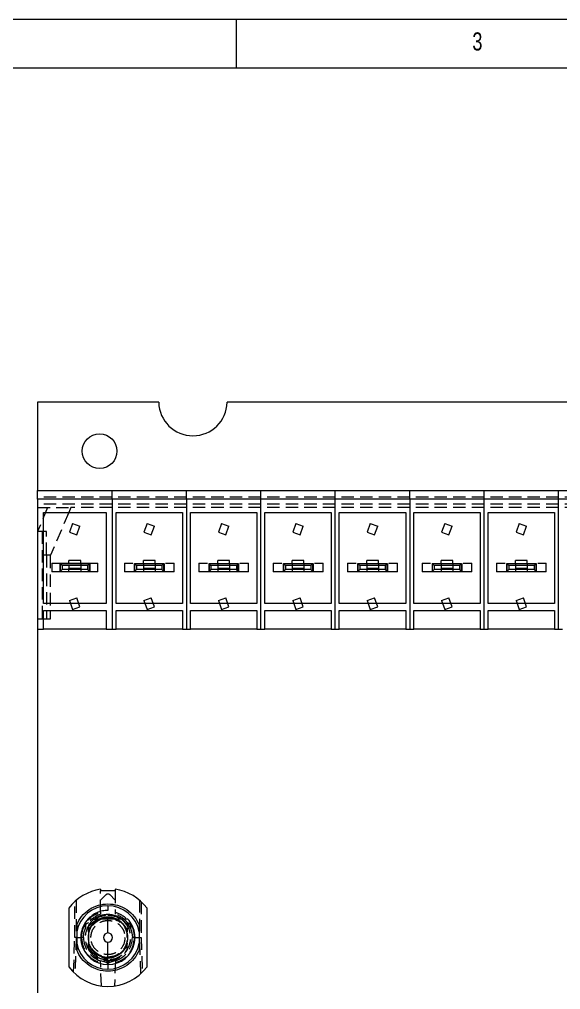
# Model space of a CAD drawing. Header units: millimetres. Extents: x 5 to 589, y 5 to 415.
# Drawn here: x 74.8 to 130.2, y 315.7 to 415 of the extents above; entities that cross this region are included whole.
import ezdxf

# ---------------------------------------------------------------- set-up
doc = ezdxf.new("R2010")
doc.units = ezdxf.units.MM
doc.linetypes.add('HIDDEN', pattern=[1.905, 1.27, -0.635])
doc.styles.add('SLDTEXTSTYLE0', font='TXT', dxfattribs={"width": 0.75})

msp = doc.modelspace()

# ---------------------------------------------------------------- linework, layer by layer
at = {"color": 7, "linetype": 'Continuous', "lineweight": 0}
for p, q in [((589, 415), (5, 415)), ((97, 415), (97, 410)), ((584, 410), (10, 410))]:
    msp.add_line(p, q, dxfattribs=at)
at = {"color": 7, "linetype": 'Continuous', "lineweight": 15}
for p, q in [((89.058, 375.794), (76.657, 375.794)), ((76.657, 375.794), (76.657, 366.774)), ((209.058, 375.794), (96.056, 375.794)), ((76.657, 366.774), (84.277, 366.774)), ((76.657, 365.874), (76.657, 366.774)), ((84.277, 366.774), (91.897, 366.774)), ((84.277, 365.874), (84.277, 366.774)), ((91.897, 366.774), (99.517, 366.774)), ((91.897, 365.874), (91.897, 366.774)), ((99.517, 365.874), (99.517, 366.774)), ((99.517, 366.774), (107.137, 366.774)), ((107.137, 365.874), (107.137, 366.774)), ((107.137, 366.774), (114.757, 366.774)), ((114.757, 366.774), (122.377, 366.774)), ((114.757, 365.874), (114.757, 366.774)), ((122.377, 365.874), (122.377, 366.774)), ((122.377, 366.774), (129.997, 366.774)), ((129.997, 365.874), (129.997, 366.774)), ((129.997, 366.774), (137.617, 366.774)), ((84.277, 365.874), (76.657, 365.874)), ((76.657, 365.874), (76.657, 352.574)), ((84.277, 365.874), (84.277, 352.574)), ((91.897, 365.874), (84.277, 365.874)), ((91.897, 365.874), (91.897, 352.574)), ((99.517, 365.874), (91.897, 365.874)), ((99.517, 352.574), (99.517, 365.874)), ((107.137, 365.874), (99.517, 365.874)), ((107.137, 352.574), (107.137, 365.874)), ((114.757, 365.874), (107.137, 365.874)), ((114.757, 365.874), (114.757, 352.574)), ((122.377, 365.874), (114.757, 365.874)), ((122.377, 352.574), (122.377, 365.874)), ((129.997, 365.874), (122.377, 365.874)), ((129.997, 352.574), (129.997, 365.874)), ((137.617, 365.874), (129.997, 365.874)), ((77.267, 364.504), (83.667, 364.504)), ((77.267, 355.174), (77.267, 364.504)), ((83.667, 364.504), (83.667, 355.174)), ((84.687, 364.504), (91.487, 364.504)), ((84.687, 355.174), (84.687, 364.504)), ((91.487, 364.504), (91.487, 355.174)), ((92.307, 355.174), (92.307, 364.504)), ((92.307, 364.504), (99.107, 364.504)), ((99.107, 364.504), (99.107, 355.174)), ((99.927, 355.174), (99.927, 364.504)), ((99.927, 364.504), (106.727, 364.504)), ((106.727, 364.504), (106.727, 355.174)), ((107.547, 364.504), (114.347, 364.504)), ((107.547, 355.174), (107.547, 364.504)), ((114.347, 364.504), (114.347, 355.174)), ((115.167, 364.504), (121.967, 364.504)), ((115.167, 355.174), (115.167, 364.504)), ((121.967, 364.504), (121.967, 355.174)), ((122.787, 364.504), (129.587, 364.504)), ((122.787, 355.174), (122.787, 364.504)), ((129.587, 364.504), (129.587, 355.174)), ((78.117, 359.324), (79.867, 359.324)), ((78.117, 359.324), (78.117, 358.444)), ((78.937, 359.284), (78.937, 358.484)), ((78.967, 359.284), (78.937, 359.284)), ((79.167, 359.084), (78.967, 359.284)), ((78.967, 359.284), (81.967, 359.284)), ((78.967, 359.284), (78.967, 358.484)), ((79.167, 358.684), (78.967, 358.484)), ((81.767, 359.084), (79.167, 359.084)), ((79.167, 359.084), (79.167, 358.684)), ((81.767, 358.684), (79.167, 358.684)), ((81.067, 359.583), (79.867, 359.583)), ((79.867, 359.284), (79.867, 359.583)), ((81.067, 359.284), (81.067, 359.583)), ((81.067, 359.324), (82.817, 359.324)), ((81.967, 359.284), (81.767, 359.084)), ((81.767, 359.084), (81.767, 358.684)), ((81.967, 358.484), (81.767, 358.684)), ((81.967, 358.484), (81.967, 359.284)), ((81.967, 359.284), (81.997, 359.284)), ((81.997, 359.284), (81.997, 358.484)), ((82.817, 358.444), (82.817, 359.324)), ((85.537, 359.324), (86.417, 359.324)), ((85.537, 359.324), (85.537, 358.444)), ((86.557, 359.284), (86.557, 358.484)), ((86.787, 359.084), (86.587, 359.284)), ((86.587, 359.284), (89.587, 359.284)), ((86.587, 359.284), (86.587, 358.484)), ((86.787, 358.684), (86.587, 358.484)), ((89.387, 359.084), (86.787, 359.084)), ((86.787, 359.084), (86.787, 358.684)), ((89.387, 358.684), (86.787, 358.684)), ((88.687, 359.583), (87.487, 359.583)), ((87.487, 359.284), (87.487, 359.583)), ((88.687, 359.284), (88.687, 359.583)), ((89.587, 359.284), (89.387, 359.084)), ((89.387, 359.084), (89.387, 358.684)), ((89.587, 358.484), (89.387, 358.684)), ((89.587, 358.484), (89.587, 359.284)), ((89.617, 359.284), (89.617, 358.484)), ((89.757, 359.324), (90.637, 359.324)), ((90.637, 358.444), (90.637, 359.324)), ((93.157, 359.324), (94.037, 359.324)), ((93.157, 359.324), (93.157, 358.444)), ((94.177, 359.284), (94.177, 358.484)), ((94.407, 359.084), (94.207, 359.284)), ((94.207, 359.284), (97.207, 359.284)), ((94.207, 359.284), (94.207, 358.484)), ((94.407, 358.684), (94.207, 358.484)), ((97.007, 359.084), (94.407, 359.084)), ((94.407, 359.084), (94.407, 358.684)), ((97.007, 358.684), (94.407, 358.684)), ((96.307, 359.583), (95.107, 359.583)), ((95.107, 359.284), (95.107, 359.583)), ((96.307, 359.284), (96.307, 359.583)), ((97.207, 359.284), (97.007, 359.084)), ((97.007, 359.084), (97.007, 358.684)), ((97.207, 358.484), (97.007, 358.684)), ((97.207, 358.484), (97.207, 359.284)), ((97.237, 359.284), (97.237, 358.484)), ((97.377, 359.324), (98.257, 359.324)), ((98.257, 358.444), (98.257, 359.324)), ((100.777, 359.324), (101.657, 359.324)), ((100.777, 359.324), (100.777, 358.444)), ((101.797, 359.284), (101.797, 358.484)), ((102.027, 359.084), (101.827, 359.284)), ((101.827, 359.284), (104.827, 359.284)), ((101.827, 359.284), (101.827, 358.484)), ((102.027, 358.684), (101.827, 358.484)), ((104.627, 359.084), (102.027, 359.084)), ((102.027, 359.084), (102.027, 358.684)), ((104.627, 358.684), (102.027, 358.684)), ((103.927, 359.583), (102.727, 359.583)), ((102.727, 359.284), (102.727, 359.583)), ((103.927, 359.284), (103.927, 359.583)), ((104.827, 359.284), (104.627, 359.084)), ((104.627, 359.084), (104.627, 358.684)), ((104.827, 358.484), (104.627, 358.684)), ((104.827, 358.484), (104.827, 359.284)), ((104.857, 359.284), (104.857, 358.484)), ((104.997, 359.324), (105.877, 359.324)), ((105.877, 358.444), (105.877, 359.324)), ((108.397, 359.324), (109.277, 359.324)), ((108.397, 359.324), (108.397, 358.444)), ((109.417, 359.284), (109.417, 358.484)), ((109.647, 359.084), (109.447, 359.284)), ((109.447, 359.284), (112.447, 359.284)), ((109.447, 359.284), (109.447, 358.484)), ((109.647, 358.684), (109.447, 358.484)), ((112.247, 359.084), (109.647, 359.084)), ((109.647, 359.084), (109.647, 358.684)), ((112.247, 358.684), (109.647, 358.684)), ((111.547, 359.583), (110.347, 359.583)), ((110.347, 359.284), (110.347, 359.583)), ((111.547, 359.284), (111.547, 359.583)), ((112.447, 359.284), (112.247, 359.084)), ((112.247, 359.084), (112.247, 358.684)), ((112.447, 358.484), (112.247, 358.684)), ((112.447, 358.484), (112.447, 359.284)), ((112.477, 359.284), (112.477, 358.484)), ((112.617, 359.324), (113.497, 359.324)), ((113.497, 358.444), (113.497, 359.324)), ((116.017, 359.324), (116.897, 359.324)), ((116.017, 359.324), (116.017, 358.444)), ((117.037, 359.284), (117.037, 358.484)), ((117.267, 359.084), (117.067, 359.284)), ((117.067, 359.284), (120.067, 359.284)), ((117.067, 359.284), (117.067, 358.484)), ((117.267, 358.684), (117.067, 358.484)), ((119.867, 359.084), (117.267, 359.084)), ((117.267, 359.084), (117.267, 358.684)), ((119.867, 358.684), (117.267, 358.684)), ((119.167, 359.583), (117.967, 359.583)), ((117.967, 359.284), (117.967, 359.583)), ((119.167, 359.284), (119.167, 359.583)), ((120.067, 359.284), (119.867, 359.084)), ((119.867, 359.084), (119.867, 358.684)), ((120.067, 358.484), (119.867, 358.684)), ((120.067, 358.484), (120.067, 359.284)), ((120.097, 359.284), (120.097, 358.484)), ((120.237, 359.324), (121.117, 359.324)), ((121.117, 358.444), (121.117, 359.324)), ((123.637, 359.324), (124.517, 359.324)), ((123.637, 359.324), (123.637, 358.444)), ((124.657, 359.284), (124.657, 358.484)), ((124.887, 359.084), (124.687, 359.284)), ((124.687, 359.284), (127.687, 359.284)), ((124.687, 359.284), (124.687, 358.484)), ((124.887, 358.684), (124.687, 358.484)), ((127.487, 359.084), (124.887, 359.084)), ((124.887, 359.084), (124.887, 358.684)), ((127.487, 358.684), (124.887, 358.684)), ((126.787, 359.583), (125.587, 359.583)), ((125.587, 359.284), (125.587, 359.583)), ((126.787, 359.284), (126.787, 359.583)), ((127.687, 359.284), (127.487, 359.084)), ((127.487, 359.084), (127.487, 358.684)), ((127.687, 358.484), (127.487, 358.684)), ((127.687, 358.484), (127.687, 359.284)), ((127.717, 359.284), (127.717, 358.484)), ((127.857, 359.324), (128.737, 359.324)), ((128.737, 358.444), (128.737, 359.324)), ((82.817, 358.444), (78.117, 358.444)), ((78.937, 358.484), (78.967, 358.484)), ((78.967, 358.484), (81.967, 358.484)), ((81.967, 358.484), (81.997, 358.484)), ((90.637, 358.444), (85.537, 358.444)), ((86.557, 358.484), (86.587, 358.484)), ((86.587, 358.484), (89.587, 358.484)), ((89.587, 358.484), (89.617, 358.484)), ((98.257, 358.444), (93.157, 358.444)), ((94.177, 358.484), (94.207, 358.484)), ((94.207, 358.484), (97.207, 358.484)), ((97.207, 358.484), (97.237, 358.484)), ((105.877, 358.444), (100.777, 358.444)), ((101.797, 358.484), (101.827, 358.484)), ((101.827, 358.484), (104.827, 358.484)), ((104.827, 358.484), (104.857, 358.484)), ((113.497, 358.444), (108.397, 358.444)), ((109.417, 358.484), (109.447, 358.484)), ((109.447, 358.484), (112.447, 358.484)), ((112.447, 358.484), (112.477, 358.484)), ((121.117, 358.444), (116.017, 358.444)), ((117.037, 358.484), (117.067, 358.484)), ((117.067, 358.484), (120.067, 358.484)), ((120.067, 358.484), (120.097, 358.484)), ((128.737, 358.444), (123.637, 358.444)), ((124.657, 358.484), (124.687, 358.484)), ((124.687, 358.484), (127.687, 358.484)), ((127.687, 358.484), (127.717, 358.484)), ((83.667, 355.174), (77.267, 355.174)), ((91.487, 355.174), (84.687, 355.174)), ((99.107, 355.174), (92.307, 355.174)), ((106.727, 355.174), (99.927, 355.174)), ((114.347, 355.174), (107.547, 355.174)), ((121.967, 355.174), (115.167, 355.174)), ((129.587, 355.174), (122.787, 355.174)), ((77.267, 354.474), (83.667, 354.474)), ((77.267, 352.574), (77.267, 354.474)), ((83.667, 354.474), (83.667, 352.574)), ((84.687, 354.474), (91.487, 354.474)), ((84.687, 352.574), (84.687, 354.474)), ((91.487, 354.474), (91.487, 352.574)), ((92.307, 354.474), (99.107, 354.474)), ((92.307, 352.574), (92.307, 354.474)), ((99.107, 354.474), (99.107, 352.574)), ((99.927, 352.574), (99.927, 354.474)), ((99.927, 354.474), (106.727, 354.474)), ((106.727, 354.474), (106.727, 352.574)), ((107.547, 354.474), (114.347, 354.474)), ((107.547, 352.574), (107.547, 354.474)), ((114.347, 354.474), (114.347, 352.574)), ((115.167, 352.574), (115.167, 354.474)), ((115.167, 354.474), (121.967, 354.474)), ((121.967, 354.474), (121.967, 352.574)), ((122.787, 354.474), (129.587, 354.474)), ((122.787, 352.574), (122.787, 354.474)), ((129.587, 354.474), (129.587, 352.574)), ((76.657, 352.574), (77.267, 352.574)), ((76.657, 352.574), (76.657, 315.324)), ((83.667, 352.574), (77.267, 352.574)), ((83.667, 352.574), (84.277, 352.574)), ((84.277, 352.574), (84.687, 352.574)), ((91.487, 352.574), (84.687, 352.574)), ((91.487, 352.574), (91.897, 352.574)), ((91.897, 352.574), (92.307, 352.574)), ((99.107, 352.574), (92.307, 352.574)), ((99.107, 352.574), (99.517, 352.574)), ((99.517, 352.574), (99.927, 352.574)), ((106.727, 352.574), (99.927, 352.574)), ((106.727, 352.574), (107.137, 352.574)), ((107.137, 352.574), (107.547, 352.574)), ((114.347, 352.574), (107.547, 352.574)), ((114.347, 352.574), (114.757, 352.574)), ((114.757, 352.574), (115.167, 352.574)), ((121.967, 352.574), (115.167, 352.574)), ((121.967, 352.574), (122.377, 352.574)), ((122.377, 352.574), (122.787, 352.574)), ((129.587, 352.574), (122.787, 352.574)), ((129.587, 352.574), (129.997, 352.574)), ((129.997, 352.574), (130.407, 352.574)), ((83.107, 325.932), (83.107, 325.764)), ((84.607, 325.932), (84.607, 325.764)), ((84.607, 325.764), (83.107, 325.764)), ((79.857, 323.989), (79.857, 317.989)), ((83.857, 324.239), (83.857, 323.764)), ((87.857, 317.989), (87.857, 323.989)), ((83.857, 321.454), (83.857, 322.864)), ((83.857, 318.214), (83.857, 320.524)), ((83.857, 318.214), (83.857, 317.739))]:
    msp.add_line(p, q, dxfattribs=at)
at = {"color": 7, "linetype": 'HIDDEN', "lineweight": 0}
for p, q in [((84.277, 366.074), (76.657, 366.074)), ((91.897, 366.074), (84.277, 366.074)), ((99.517, 366.074), (91.897, 366.074)), ((107.137, 366.074), (99.517, 366.074)), ((114.757, 366.074), (107.137, 366.074)), ((122.377, 366.074), (114.757, 366.074)), ((129.997, 366.074), (122.377, 366.074)), ((137.617, 366.074), (129.997, 366.074)), ((84.277, 365.374), (76.657, 365.374)), ((76.657, 365.024), (80.057, 365.024)), ((77.657, 365.024), (76.657, 362.574)), ((80.057, 365.024), (79.836, 364.504)), ((84.277, 365.024), (80.057, 365.024)), ((91.897, 365.374), (84.277, 365.374)), ((91.897, 365.024), (84.277, 365.024)), ((99.517, 365.374), (91.897, 365.374)), ((99.517, 365.024), (91.897, 365.024)), ((107.137, 365.374), (99.517, 365.374)), ((107.137, 365.024), (99.517, 365.024)), ((114.757, 365.374), (107.137, 365.374)), ((114.757, 365.024), (107.137, 365.024)), ((122.377, 365.374), (114.757, 365.374)), ((122.377, 365.024), (114.757, 365.024)), ((129.997, 365.374), (122.377, 365.374)), ((129.997, 365.024), (122.377, 365.024)), ((137.617, 365.374), (129.997, 365.374)), ((137.617, 365.024), (129.997, 365.024)), ((79.836, 364.504), (77.99, 360.154)), ((80.239, 363.375), (79.922, 362.479)), ((80.239, 363.375), (80.993, 363.108)), ((80.676, 362.212), (80.993, 363.108)), ((87.859, 363.375), (87.542, 362.479)), ((87.859, 363.375), (88.613, 363.108)), ((88.296, 362.212), (88.613, 363.108)), ((95.479, 363.375), (95.162, 362.479)), ((95.479, 363.375), (96.233, 363.108)), ((95.916, 362.212), (96.233, 363.108)), ((103.099, 363.375), (102.782, 362.479)), ((103.099, 363.375), (103.853, 363.108)), ((103.536, 362.212), (103.853, 363.108)), ((110.719, 363.375), (110.402, 362.479)), ((110.719, 363.375), (111.473, 363.108)), ((111.156, 362.212), (111.473, 363.108)), ((118.339, 363.375), (118.022, 362.479)), ((118.339, 363.375), (119.093, 363.108)), ((118.776, 362.212), (119.093, 363.108)), ((125.959, 363.375), (125.642, 362.479)), ((125.959, 363.375), (126.713, 363.108)), ((126.396, 362.212), (126.713, 363.108)), ((77.267, 362.574), (76.657, 362.574)), ((77.107, 362.574), (77.107, 353.574)), ((77.557, 362.574), (77.267, 362.574)), ((77.557, 360.154), (77.557, 362.574)), ((79.922, 362.479), (80.676, 362.212)), ((87.542, 362.479), (88.296, 362.212)), ((95.162, 362.479), (95.916, 362.212)), ((102.782, 362.479), (103.536, 362.212)), ((110.402, 362.479), (111.156, 362.212)), ((118.022, 362.479), (118.776, 362.212)), ((125.642, 362.479), (126.396, 362.212)), ((77.557, 360.154), (77.267, 360.154)), ((77.557, 360.154), (77.557, 353.574)), ((77.99, 360.154), (77.557, 360.154)), ((77.99, 360.154), (77.957, 360.077)), ((77.957, 360.077), (77.957, 353.574)), ((79.867, 359.324), (81.067, 359.324)), ((79.867, 359.069), (79.867, 358.784)), ((81.067, 358.784), (79.867, 358.784)), ((79.867, 358.604), (79.867, 358.642)), ((81.067, 359.284), (81.067, 358.484)), ((87.487, 359.284), (87.487, 358.484)), ((88.687, 358.784), (87.487, 358.784)), ((88.687, 359.284), (88.687, 358.484)), ((95.107, 359.284), (95.107, 358.484)), ((96.307, 358.784), (95.107, 358.784)), ((96.307, 359.284), (96.307, 358.484)), ((102.727, 359.284), (102.727, 358.484)), ((103.927, 358.784), (102.727, 358.784)), ((103.927, 359.284), (103.927, 358.484)), ((110.347, 359.284), (110.347, 358.484)), ((111.547, 358.784), (110.347, 358.784)), ((111.547, 359.284), (111.547, 358.484)), ((117.967, 359.284), (117.967, 358.484)), ((119.167, 358.784), (117.967, 358.784)), ((119.167, 359.284), (119.167, 358.484)), ((125.587, 359.284), (125.587, 358.484)), ((126.787, 358.784), (125.587, 358.784)), ((126.787, 359.284), (126.787, 358.484)), ((79.867, 358.484), (79.867, 358.604)), ((79.922, 355.489), (80.676, 355.756)), ((80.993, 354.86), (80.676, 355.756)), ((87.542, 355.489), (88.296, 355.756)), ((88.613, 354.86), (88.296, 355.756)), ((95.162, 355.489), (95.916, 355.756)), ((96.233, 354.86), (95.916, 355.756)), ((102.782, 355.489), (103.536, 355.756)), ((103.853, 354.86), (103.536, 355.756)), ((110.402, 355.489), (111.156, 355.756)), ((111.473, 354.86), (111.156, 355.756)), ((118.022, 355.489), (118.776, 355.756)), ((119.093, 354.86), (118.776, 355.756)), ((125.642, 355.489), (126.396, 355.756)), ((126.713, 354.86), (126.396, 355.756)), ((79.922, 355.489), (80.239, 354.593)), ((80.239, 354.593), (80.993, 354.86)), ((87.542, 355.489), (87.859, 354.593)), ((87.859, 354.593), (88.613, 354.86)), ((95.162, 355.489), (95.479, 354.593)), ((95.479, 354.593), (96.233, 354.86)), ((102.782, 355.489), (103.099, 354.593)), ((103.099, 354.593), (103.853, 354.86)), ((110.402, 355.489), (110.719, 354.593)), ((110.719, 354.593), (111.473, 354.86)), ((118.022, 355.489), (118.339, 354.593)), ((118.339, 354.593), (119.093, 354.86)), ((125.642, 355.489), (125.959, 354.593)), ((125.959, 354.593), (126.713, 354.86)), ((77.107, 353.574), (76.657, 353.574)), ((77.557, 353.574), (77.107, 353.574)), ((77.957, 353.574), (77.557, 353.574)), ((83.107, 323.583), (83.107, 325.764)), ((83.107, 324.824), (83.68, 325.397)), ((84.034, 325.397), (84.607, 324.824)), ((84.607, 325.764), (84.607, 323.583)), ((80.463, 320.989), (80.463, 324.66)), ((80.607, 324.789), (80.607, 321.639)), ((87.107, 321.639), (87.107, 324.789)), ((87.251, 324.66), (87.251, 320.989)), ((85.255, 322.878), (85.832, 322.262)), ((81.549, 321.949), (81.549, 322.264)), ((82.073, 322.491), (81.882, 322.262)), ((82.031, 322.441), (81.882, 322.262)), ((81.882, 322.262), (81.882, 321.304)), ((81.882, 321.99), (81.882, 321.64)), ((81.882, 321.64), (81.882, 321.99)), ((82.044, 321.955), (81.882, 321.64)), ((85.538, 322.212), (85.832, 321.64)), ((85.538, 322.211), (85.832, 321.64)), ((85.832, 322.262), (85.634, 322.498)), ((85.672, 321.894), (85.832, 321.555)), ((85.832, 321.555), (85.672, 321.894)), ((85.832, 321.64), (85.708, 321.881)), ((85.832, 321.99), (85.832, 321.64)), ((85.842, 322.508), (86.115, 322.351)), ((86.165, 321.949), (85.842, 322.508)), ((80.338, 317.436), (80.463, 320.989)), ((80.607, 320.989), (80.463, 320.989)), ((80.607, 320.989), (80.478, 317.303)), ((80.607, 320.989), (81.157, 320.989)), ((81.357, 320.989), (81.157, 320.989)), ((81.882, 321.555), (82.032, 321.872)), ((82.029, 321.868), (81.882, 321.555)), ((81.882, 321.304), (81.882, 320.674)), ((85.832, 321.304), (85.832, 321.555)), ((85.832, 321.07), (85.832, 321.304)), ((85.832, 320.989), (85.832, 321.257)), ((86.557, 320.989), (86.357, 320.989)), ((86.557, 320.989), (87.107, 320.989)), ((87.236, 317.303), (87.107, 320.989)), ((87.107, 320.989), (87.251, 320.989)), ((87.251, 320.989), (87.375, 317.436)), ((81.882, 320.674), (81.882, 319.916)), ((82.144, 319.866), (81.882, 320.423)), ((81.882, 320.423), (82.144, 319.866)), ((82.144, 319.866), (81.882, 320.423)), ((81.882, 320.423), (82.144, 319.866)), ((81.882, 320.338), (81.882, 319.715)), ((81.882, 319.916), (81.882, 320.338)), ((81.882, 320.338), (82.089, 319.935)), ((85.832, 320.423), (85.471, 319.717)), ((85.832, 320.338), (85.568, 319.824)), ((85.568, 319.824), (85.832, 320.338)), ((85.832, 320.338), (85.568, 319.824)), ((85.832, 320.423), (85.581, 319.891)), ((85.581, 319.891), (85.832, 320.423)), ((85.832, 320.423), (85.581, 319.891)), ((85.581, 319.891), (85.832, 320.423)), ((85.602, 319.891), (85.832, 320.338)), ((85.832, 320.423), (85.61, 319.953)), ((85.61, 319.953), (85.832, 320.423)), ((85.832, 320.423), (85.832, 320.674)), ((85.832, 319.715), (85.832, 320.338)), ((85.832, 319.988), (85.832, 319.715)), ((86.582, 320.464), (86.582, 320.464)), ((81.882, 319.715), (82.111, 319.442)), ((82.4, 319.164), (82.682, 318.954)), ((82.817, 319.188), (83.177, 319.03)), ((85.666, 319.518), (85.832, 319.715)), ((85.715, 319.576), (85.832, 319.715)), ((83.056, 318.629), (83.534, 318.51)), ((83.182, 316.035), (83.092, 318.609)), ((83.534, 318.51), (83.092, 318.609)), ((83.807, 318.352), (83.534, 318.51)), ((83.534, 318.51), (84.18, 318.51)), ((83.592, 318.672), (83.857, 318.639)), ((83.857, 318.639), (84.181, 318.679)), ((83.857, 318.639), (84.167, 318.678)), ((84.18, 318.51), (83.907, 318.352)), ((84.18, 318.51), (84.868, 318.73)), ((84.622, 318.609), (84.18, 318.51)), ((84.622, 318.609), (84.532, 316.035))]:
    msp.add_line(p, q, dxfattribs=at)
at = {"color": 7, "linetype": 'HIDDEN', "lineweight": 0, "flags": 128}
for points in [[(81.967, 359.284), (81.967, 359.284)], [(87.487, 359.284), (87.487, 359.284)], [(88.687, 359.284), (88.687, 359.284)], [(89.587, 359.284), (89.587, 359.284)], [(95.107, 359.284), (95.107, 359.284)], [(96.307, 359.284), (96.307, 359.284)], [(97.207, 359.284), (97.207, 359.284)], [(102.727, 359.284), (102.727, 359.284)], [(103.927, 359.284), (103.927, 359.284)], [(104.827, 359.284), (104.827, 359.284)], [(110.347, 359.284), (110.347, 359.284)], [(111.547, 359.284), (111.547, 359.284)], [(112.447, 359.284), (112.447, 359.284)], [(117.967, 359.284), (117.967, 359.284)], [(119.167, 359.284), (119.167, 359.284)], [(120.067, 359.284), (120.067, 359.284)], [(125.587, 359.284), (125.587, 359.284)], [(126.787, 359.284), (126.787, 359.284)], [(127.687, 359.284), (127.687, 359.284)], [(83.081, 322.918), (83.109, 322.922), (83.118, 322.922), (83.12, 322.922), (83.121, 322.921), (83.121, 322.921), (83.121, 322.921), (83.121, 322.921), (83.121, 322.921), (83.121, 322.921), (83.121, 322.921), (83.121, 322.921), (83.121, 322.921), (83.121, 322.921), (83.121, 322.921), (83.121, 322.921), (83.121, 322.921), (83.121, 322.921), (83.121, 322.921), (83.121, 322.921), (83.121, 322.921), (83.121, 322.921), (83.121, 322.921), (83.121, 322.921), (83.121, 322.921), (83.121, 322.921), (83.121, 322.921), (83.121, 322.921), (83.121, 322.92), (83.121, 322.92), (83.12, 322.919), (83.118, 322.917), (82.988, 322.853), (82.825, 322.765)], [(81.357, 320.989), (81.401, 321.455), (81.549, 321.949)], [(81.882, 322.262), (81.882, 322.262)], [(81.882, 322.262), (81.882, 322.262)], [(81.882, 322.262), (81.882, 322.262)], [(81.882, 322.262), (81.882, 322.262)], [(81.882, 322.262), (81.882, 322.262)], [(81.882, 322.262), (81.882, 322.262)], [(81.882, 322.262), (81.882, 322.262)], [(81.882, 322.262), (81.882, 322.262)], [(85.832, 322.262), (85.832, 322.262)], [(86.165, 321.949), (86.313, 321.455), (86.357, 320.98)], [(81.882, 321.304), (81.882, 321.304)], [(85.832, 321.555), (85.832, 321.555)], [(85.832, 321.555), (85.832, 321.555)], [(85.832, 321.555), (85.832, 321.555)], [(85.832, 321.555), (85.832, 321.555)], [(85.832, 321.555), (85.832, 321.555)], [(81.882, 320.674), (81.882, 320.674)], [(82.078, 319.962), (82.078, 319.962)], [(85.832, 320.423), (85.832, 320.423)], [(85.832, 320.423), (85.832, 320.423)], [(85.832, 320.423), (85.832, 320.423)], [(85.832, 320.423), (85.832, 320.423)], [(85.832, 320.423), (85.832, 320.423)], [(85.832, 320.423), (85.832, 320.423)], [(85.832, 320.423), (85.832, 320.423)], [(85.832, 320.423), (85.832, 320.423)], [(81.882, 319.715), (81.882, 319.715)], [(81.882, 319.715), (81.882, 319.715)], [(81.882, 319.715), (81.882, 319.715)], [(81.882, 319.715), (81.882, 319.715)], [(81.882, 319.715), (81.882, 319.715)], [(81.882, 319.715), (81.882, 319.715)], [(81.882, 319.715), (81.882, 319.715)], [(82.83, 319.21), (82.83, 319.21)], [(85.832, 319.715), (85.832, 319.715)]]:
    msp.add_lwpolyline(points, dxfattribs=at)
at = {"color": 7, "linetype": 'Continuous', "lineweight": 15}
msp.add_circle((83.007, 370.794), 1.775, dxfattribs=at)
at = {"color": 7, "linetype": 'HIDDEN', "lineweight": 0}
msp.add_circle((83.857, 320.989), 2, dxfattribs=at)
at = {"color": 7, "linetype": 'Continuous', "lineweight": 15}
for centre, radius, start, end in [((92.557, 375.864), 3.5, 181.14599, 358.85401), ((83.857, 320.989), 5, 98.62693, 143.1301), ((83.857, 320.989), 5, 36.8699, 81.37307), ((83.857, 320.989), 3.25, 90, 169.93673), ((83.857, 320.989), 3.25, 10.06327, 90), ((83.857, 320.989), 2.775, 137.49336, 169.10705), ((83.857, 320.989), 2.775, 10.89324, 42.50663), ((83.857, 320.989), 2.775, 169.10668, 190.89376), ((83.857, 320.989), 0.465, 90, 270), ((83.857, 320.989), 0.465, 270, 90), ((83.857, 320.989), 2.775, 349.10676, 10.89295), ((83.857, 320.989), 3.25, 190.06327, 270), ((83.857, 320.989), 2.775, 190.89295, 270), ((83.857, 320.989), 2.775, 270, 349.10705), ((83.857, 320.989), 3.25, 270, 349.93673), ((83.857, 320.989), 5, 216.8699, 323.1301)]:
    msp.add_arc(centre, radius, start, end, dxfattribs=at)
at = {"color": 7, "linetype": 'HIDDEN', "lineweight": 0}
for radius, start, end in [(2.5, 107.4576, 142.57976), (2.35, 53.50581, 147.18508), (2.5, 37.42024, 72.5424), (2.5, 180, 252.18431), (2.5, 287.81569, 0)]:
    msp.add_arc((83.857, 320.989), radius, start, end, dxfattribs=at)
for points, knots in [([(79.867, 358.688), (79.867, 358.701), (79.867, 358.759), (79.867, 358.773), (79.867, 358.784)], [0, 0, 0, 0, 0.218328, 1, 1, 1, 1]), ([(81.157, 320.989), (81.183, 321.271), (81.236, 321.852), (81.663, 322.638), (82.3, 323.267), (82.843, 323.479), (83.107, 323.583)], [0, 0, 0, 0, 0.243392, 0.5, 0.756608, 1, 1, 1, 1]), ([(83.857, 318.689), (83.568, 318.72), (83.121, 318.767), (82.585, 319.054), (82.22, 319.351), (81.92, 319.717), (81.643, 320.253), (81.501, 320.989), (81.643, 321.725), (81.92, 322.261), (82.219, 322.627), (82.585, 322.924), (83.121, 323.21), (83.568, 323.258), (83.857, 323.289)], [0, 0, 0, 0, 0.1197215, 0.1848235, 0.25, 0.315102, 0.3802785, 0.5, 0.6197215, 0.6848235, 0.75, 0.815102, 0.8802785, 1, 1, 1, 1]), ([(85.387, 322.364), (85.288, 322.474), (85.044, 322.744), (84.504, 322.997), (83.858, 323.103), (83.205, 323), (82.62, 322.701), (82.142, 322.24), (81.969, 321.84), (81.882, 321.64)], [0, 0, 0, 0, 0.101378, 0.251148, 0.400918, 0.550689, 0.700459, 0.85023, 1, 1, 1, 1]), ([(81.882, 321.64), (81.969, 321.84), (82.142, 322.24), (82.62, 322.701), (83.205, 323), (83.858, 323.104), (84.503, 322.995), (85.016, 322.762), (85.241, 322.517), (85.318, 322.433)], [0, 0, 0, 0, 0.153218, 0.306436, 0.459655, 0.612873, 0.766091, 0.919309, 1, 1, 1, 1]), ([(81.882, 321.64), (81.969, 321.84), (82.142, 322.24), (82.62, 322.701), (83.205, 323), (83.858, 323.103), (84.505, 322.997), (85.048, 322.742), (85.295, 322.467), (85.397, 322.354)], [0, 0, 0, 0, 0.1492875, 0.2985749, 0.4478623, 0.5971496, 0.746437, 0.8957243, 1, 1, 1, 1]), ([(85.076, 322.674), (84.888, 322.785), (84.513, 323.007), (83.856, 323.101), (83.206, 323.001), (82.62, 322.701), (82.142, 322.24), (81.969, 321.84), (81.882, 321.64)], [0, 0, 0, 0, 0.166667, 0.333333, 0.5, 0.666667, 0.833333, 1, 1, 1, 1]), ([(81.882, 321.64), (81.969, 321.84), (82.142, 322.24), (82.62, 322.701), (83.205, 323), (83.858, 323.103), (84.504, 322.997), (85.045, 322.744), (85.29, 322.472), (85.389, 322.362)], [0, 0, 0, 0, 0.149669, 0.299339, 0.449008, 0.598677, 0.748346, 0.898016, 1, 1, 1, 1]), ([(85.832, 321.64), (85.745, 321.84), (85.572, 322.24), (85.093, 322.701), (84.509, 323), (83.857, 323.103), (83.205, 323), (82.62, 322.701), (82.142, 322.24), (81.969, 321.84), (81.882, 321.64)], [0, 0, 0, 0, 0.125, 0.25, 0.375, 0.5, 0.625, 0.75, 0.875, 1, 1, 1, 1]), ([(81.882, 321.555), (81.963, 321.762), (82.125, 322.175), (82.601, 322.658), (83.193, 322.972), (83.857, 323.079), (84.521, 322.972), (85.113, 322.658), (85.589, 322.175), (85.751, 321.762), (85.832, 321.555)], [0, 0, 0, 0, 0.125, 0.25, 0.375, 0.5, 0.625, 0.75, 0.875, 1, 1, 1, 1]), ([(85.832, 321.555), (85.751, 321.762), (85.589, 322.175), (85.113, 322.658), (84.521, 322.972), (83.857, 323.079), (83.193, 322.972), (82.601, 322.658), (82.125, 322.175), (81.963, 321.762), (81.882, 321.555)], [0, 0, 0, 0, 0.125, 0.25, 0.375, 0.5, 0.625, 0.75, 0.875, 1, 1, 1, 1]), ([(81.882, 321.555), (81.963, 321.762), (82.125, 322.175), (82.601, 322.658), (83.193, 322.972), (83.857, 323.079), (84.521, 322.972), (85.113, 322.658), (85.589, 322.175), (85.751, 321.762), (85.832, 321.555)], [0, 0, 0, 0, 0.125, 0.25, 0.375, 0.5, 0.625, 0.75, 0.875, 1, 1, 1, 1]), ([(85.832, 321.555), (85.751, 321.762), (85.589, 322.175), (85.113, 322.658), (84.521, 322.972), (83.857, 323.079), (83.193, 322.972), (82.601, 322.658), (82.125, 322.175), (81.963, 321.762), (81.882, 321.555)], [0, 0, 0, 0, 0.125, 0.25, 0.375, 0.5, 0.625, 0.75, 0.875, 1, 1, 1, 1]), ([(81.882, 321.555), (81.963, 321.762), (82.125, 322.175), (82.601, 322.658), (83.193, 322.972), (83.857, 323.079), (84.521, 322.972), (85.113, 322.658), (85.589, 322.175), (85.751, 321.762), (85.832, 321.555)], [0, 0, 0, 0, 0.1250001, 0.2500001, 0.375, 0.5, 0.6249999, 0.7499998, 0.8749999, 1, 1, 1, 1]), ([(85.832, 321.555), (85.751, 321.762), (85.589, 322.175), (85.113, 322.658), (84.521, 322.972), (83.857, 323.079), (83.193, 322.972), (82.601, 322.658), (82.125, 322.175), (81.963, 321.762), (81.882, 321.555)], [0, 0, 0, 0, 0.125, 0.25, 0.375, 0.5, 0.625, 0.75, 0.875, 1, 1, 1, 1]), ([(81.882, 322.128), (82.035, 322.295), (82.34, 322.628), (82.793, 322.843), (83.045, 322.909), (83.081, 322.918)], [0, 0, 0, 0, 0.461832, 0.924144, 1, 1, 1, 1]), ([(83.107, 323.583), (83.107, 323.555), (83.107, 323.5), (83.107, 323.431), (83.107, 323.382), (83.107, 323.377), (83.107, 323.374)], [0, 0, 0, 0, 0.25862, 0.513617, 0.75609, 1, 1, 1, 1]), ([(83.857, 323.289), (84.146, 323.258), (84.593, 323.21), (85.129, 322.924), (85.494, 322.627), (85.793, 322.261), (86.071, 321.725), (86.213, 320.989), (86.071, 320.253), (85.794, 319.717), (85.494, 319.351), (85.129, 319.054), (84.593, 318.768), (84.146, 318.72), (83.857, 318.689)], [0, 0, 0, 0, 0.1197215, 0.1848235, 0.25, 0.315102, 0.3802785, 0.5, 0.6197215, 0.6848235, 0.75, 0.815102, 0.8802785, 1, 1, 1, 1]), ([(84.607, 323.583), (84.871, 323.479), (85.414, 323.267), (86.05, 322.638), (86.478, 321.852), (86.531, 321.271), (86.557, 320.989)], [0, 0, 0, 0, 0.243392, 0.5, 0.756608, 1, 1, 1, 1]), ([(84.607, 323.583), (84.607, 323.555), (84.607, 323.5), (84.607, 323.432), (84.607, 323.382), (84.607, 323.377), (84.607, 323.374)], [0, 0, 0, 0, 0.258105, 0.512595, 0.755594, 1, 1, 1, 1]), ([(81.549, 322.264), (81.549, 322.273), (81.551, 322.29), (81.561, 322.314), (81.577, 322.336), (81.591, 322.346), (81.599, 322.351)], [0, 0, 0, 0, 0.250801, 0.5, 0.7492, 1, 1, 1, 1]), ([(81.599, 322.351), (81.592, 322.346), (81.583, 322.341), (81.571, 322.327), (81.566, 322.32), (81.562, 322.314), (81.559, 322.309), (81.555, 322.3), (81.549, 322.282), (81.549, 322.272), (81.549, 322.264)], [0, 0, 0, 0, 0.300148, 0.406676, 0.452606, 0.495873, 0.540099, 0.586724, 0.694539, 1, 1, 1, 1]), ([(81.549, 322.264), (81.549, 322.182), (81.549, 322.073), (81.549, 321.977), (81.549, 321.952), (81.549, 321.95), (81.549, 321.949)], [0, 0, 0, 0, 0.6386768, 0.8437391, 0.9249986, 1, 1, 1, 1]), ([(81.871, 322.508), (81.87, 322.507), (81.868, 322.506), (81.847, 322.494), (81.795, 322.464), (81.708, 322.413), (81.637, 322.373), (81.599, 322.351)], [0, 0, 0, 0, 0.074114, 0.154923, 0.35991, 0.65372, 1, 1, 1, 1]), ([(85.419, 322.324), (85.332, 322.416), (85.231, 322.524), (85.117, 322.628), (85.097, 322.65), (85.094, 322.657), (85.093, 322.659), (85.093, 322.66), (85.094, 322.66), (85.094, 322.661)], [0, 0, 0, 0, 0.805359, 0.945967, 0.982692, 0.993233, 0.996919, 0.998502, 1, 1, 1, 1]), ([(85.094, 322.661), (85.256, 322.519), (85.582, 322.236), (85.748, 321.839), (85.832, 321.64)], [0, 0, 0, 0, 0.5, 1, 1, 1, 1]), ([(85.318, 322.433), (85.394, 322.364), (85.633, 322.149), (85.752, 321.846), (85.832, 321.64)], [0, 0, 0, 0, 0.321279, 1, 1, 1, 1]), ([(85.832, 321.555), (85.784, 321.694), (85.687, 321.973), (85.508, 322.207), (85.419, 322.324)], [0, 0, 0, 0, 0.500001, 1, 1, 1, 1]), ([(86.115, 322.351), (86.044, 322.392), (85.95, 322.446), (85.867, 322.494), (85.846, 322.506), (85.843, 322.507), (85.842, 322.508)], [0, 0, 0, 0, 0.638721, 0.843752, 0.925004, 1, 1, 1, 1]), ([(86.115, 322.351), (86.123, 322.346), (86.137, 322.336), (86.153, 322.314), (86.163, 322.29), (86.165, 322.273), (86.165, 322.264)], [0, 0, 0, 0, 0.250801, 0.5, 0.7492, 1, 1, 1, 1]), ([(86.165, 322.264), (86.165, 322.272), (86.165, 322.282), (86.159, 322.299), (86.155, 322.308), (86.152, 322.313), (86.149, 322.319), (86.143, 322.327), (86.131, 322.341), (86.122, 322.346), (86.115, 322.351)], [0, 0, 0, 0, 0.3001484, 0.4066758, 0.452606, 0.4958734, 0.5400992, 0.5867242, 0.6945387, 1, 1, 1, 1]), ([(86.165, 322.264), (86.165, 322.182), (86.165, 322.073), (86.165, 321.977), (86.165, 321.952), (86.165, 321.95), (86.165, 321.949)], [0, 0, 0, 0, 0.638718, 0.843747, 0.925001, 1, 1, 1, 1]), ([(81.157, 320.989), (81.183, 320.707), (81.235, 320.128), (81.661, 319.343), (82.295, 318.714), (82.836, 318.501), (83.099, 318.397)], [0, 0, 0, 0, 0.243423, 0.5, 0.756577, 1, 1, 1, 1]), ([(81.882, 321.64), (81.882, 321.618), (81.882, 321.59), (81.882, 321.563), (81.882, 321.556), (81.882, 321.555), (81.882, 321.555)], [0, 0, 0, 0, 0.659326, 0.855277, 0.93051, 1, 1, 1, 1]), ([(81.882, 321.555), (81.882, 321.555), (81.882, 321.556), (81.882, 321.563), (81.882, 321.589), (81.882, 321.618), (81.882, 321.64)], [0, 0, 0, 0, 0.06884, 0.145314, 0.344679, 1, 1, 1, 1]), ([(81.882, 321.64), (81.882, 321.618), (81.882, 321.59), (81.882, 321.563), (81.882, 321.556), (81.882, 321.555), (81.882, 321.555)], [0, 0, 0, 0, 0.659561, 0.855379, 0.930537, 1, 1, 1, 1]), ([(84.614, 318.397), (84.878, 318.501), (85.419, 318.714), (86.053, 319.343), (86.479, 320.128), (86.531, 320.707), (86.557, 320.989)], [0, 0, 0, 0, 0.243423, 0.5, 0.756577, 1, 1, 1, 1]), ([(85.832, 321.555), (85.832, 321.555), (85.832, 321.556), (85.832, 321.563), (85.832, 321.589), (85.832, 321.618), (85.832, 321.64)], [0, 0, 0, 0, 0.068898, 0.145453, 0.344929, 1, 1, 1, 1]), ([(85.832, 321.64), (85.832, 321.618), (85.832, 321.59), (85.832, 321.563), (85.832, 321.556), (85.832, 321.555), (85.832, 321.555)], [0, 0, 0, 0, 0.659471, 0.855328, 0.930516, 1, 1, 1, 1]), ([(81.882, 320.423), (81.882, 320.423), (81.882, 320.422), (81.882, 320.415), (81.882, 320.388), (81.882, 320.36), (81.882, 320.338)], [0, 0, 0, 0, 0.0688628, 0.1453806, 0.3448142, 1, 1, 1, 1]), ([(81.882, 320.423), (81.882, 320.423), (81.882, 320.422), (81.882, 320.415), (81.882, 320.388), (81.882, 320.36), (81.882, 320.338)], [0, 0, 0, 0, 0.068947, 0.145569, 0.345136, 1, 1, 1, 1]), ([(81.882, 320.338), (81.882, 320.36), (81.882, 320.388), (81.882, 320.415), (81.882, 320.422), (81.882, 320.423), (81.882, 320.423)], [0, 0, 0, 0, 0.659587, 0.855421, 0.930569, 1, 1, 1, 1]), ([(85.471, 319.717), (85.343, 319.579), (85.087, 319.302), (84.578, 319.039), (84.024, 318.915), (83.456, 318.948), (82.917, 319.132), (82.451, 319.457), (82.08, 319.893), (81.948, 320.246), (81.882, 320.423)], [0, 0, 0, 0, 0.125, 0.25, 0.375001, 0.500001, 0.625001, 0.750001, 0.875, 1, 1, 1, 1]), ([(81.882, 320.423), (81.963, 320.216), (82.125, 319.802), (82.601, 319.32), (83.193, 319.006), (83.857, 318.899), (84.521, 319.006), (85.113, 319.32), (85.589, 319.802), (85.751, 320.216), (85.832, 320.423)], [0, 0, 0, 0, 0.125, 0.25, 0.375, 0.5, 0.625, 0.75, 0.875, 1, 1, 1, 1]), ([(81.882, 320.338), (81.937, 320.201), (82.046, 319.926), (82.316, 319.57), (82.649, 319.276), (83.039, 319.06), (83.465, 318.93), (83.908, 318.895), (84.351, 318.949), (84.625, 319.06), (84.761, 319.116)], [0, 0, 0, 0, 0.1250001, 0.2500003, 0.3750004, 0.5000004, 0.6250004, 0.7500003, 0.8750002, 1, 1, 1, 1]), ([(85.832, 320.338), (85.745, 320.138), (85.572, 319.738), (85.093, 319.277), (84.509, 318.978), (83.857, 318.875), (83.205, 318.978), (82.62, 319.277), (82.142, 319.738), (81.969, 320.138), (81.882, 320.338)], [0, 0, 0, 0, 0.125, 0.25, 0.375, 0.5, 0.625, 0.75, 0.875, 1, 1, 1, 1]), ([(81.882, 319.916), (81.999, 319.753), (82.232, 319.43), (82.725, 319.089), (83.276, 318.875), (83.664, 318.865), (83.857, 318.86)], [0, 0, 0, 0, 0.255054, 0.506739, 0.755054, 1, 1, 1, 1]), ([(84.686, 319.106), (84.819, 319.165), (85.152, 319.313), (85.57, 319.742), (85.745, 320.139), (85.832, 320.338)], [0, 0, 0, 0, 0.2522664, 0.626133, 1, 1, 1, 1]), ([(85.832, 320.338), (85.749, 320.134), (85.609, 319.789), (85.332, 319.546), (85.219, 319.446)], [0, 0, 0, 0, 0.59211, 1, 1, 1, 1]), ([(85.832, 320.423), (85.832, 320.423), (85.832, 320.422), (85.832, 320.415), (85.832, 320.388), (85.832, 320.36), (85.832, 320.338)], [0, 0, 0, 0, 0.068868, 0.145416, 0.344909, 1, 1, 1, 1]), ([(85.832, 320.338), (85.832, 320.36), (85.832, 320.388), (85.832, 320.415), (85.832, 320.422), (85.832, 320.423), (85.832, 320.423)], [0, 0, 0, 0, 0.659358, 0.855274, 0.930498, 1, 1, 1, 1]), ([(85.832, 320.423), (85.832, 320.423), (85.832, 320.422), (85.832, 320.415), (85.832, 320.388), (85.832, 320.36), (85.832, 320.338)], [0, 0, 0, 0, 0.068948, 0.145582, 0.345171, 1, 1, 1, 1]), ([(84.761, 319.116), (84.619, 319.048), (84.332, 318.912), (84.016, 318.877), (83.857, 318.86)], [0, 0, 0, 0, 0.497063, 1, 1, 1, 1]), ([(84.761, 319.116), (84.896, 319.199), (85.162, 319.363), (85.368, 319.6), (85.471, 319.717)], [0, 0, 0, 0, 0.502467, 1, 1, 1, 1]), ([(83.807, 318.352), (83.814, 318.349), (83.823, 318.344), (83.841, 318.34), (83.85, 318.339), (83.856, 318.339), (83.863, 318.339), (83.872, 318.34), (83.891, 318.344), (83.9, 318.349), (83.907, 318.352)], [0, 0, 0, 0, 0.300148, 0.406676, 0.452606, 0.495873, 0.540099, 0.586724, 0.694539, 1, 1, 1, 1])]:
    msp.add_open_spline(points, degree=3, knots=knots, dxfattribs=at)
for points in [[(83.68, 325.397), (83.706, 325.417), (83.758, 325.458), (83.857, 325.476), (83.956, 325.458), (84.008, 325.417), (84.034, 325.397)], [(85.832, 322.262), (85.714, 322.419), (85.478, 322.732), (84.992, 323.073), (84.444, 323.29), (83.857, 323.363), (83.27, 323.29), (82.722, 323.073), (82.235, 322.732), (82, 322.419), (81.882, 322.262)], [(82.107, 320.989), (82.133, 321.218), (82.186, 321.676), (82.591, 322.259), (83.169, 322.648), (83.857, 322.784), (84.545, 322.648), (85.123, 322.259), (85.528, 321.676), (85.581, 321.218), (85.607, 320.989)], [(85.832, 321.555), (85.784, 321.694), (85.687, 321.973), (85.508, 322.207), (85.419, 322.324)], [(85.607, 320.989), (85.581, 320.76), (85.528, 320.302), (85.123, 319.719), (84.545, 319.33), (83.857, 319.193), (83.169, 319.33), (82.591, 319.719), (82.186, 320.302), (82.133, 320.76), (82.107, 320.989)], [(81.882, 319.715), (82, 319.559), (82.235, 319.245), (82.722, 318.907), (83.27, 318.681), (83.661, 318.653), (83.857, 318.639)], [(81.882, 319.715), (82, 319.559), (82.235, 319.245), (82.722, 318.907), (83.27, 318.681), (83.661, 318.653), (83.857, 318.639)], [(83.857, 318.639), (84.052, 318.653), (84.444, 318.681), (84.992, 318.907), (85.478, 319.245), (85.714, 319.559), (85.832, 319.715)], [(83.857, 318.639), (84.052, 318.653), (84.444, 318.681), (84.992, 318.907), (85.478, 319.245), (85.714, 319.559), (85.832, 319.715)], [(83.907, 318.352), (83.899, 318.349), (83.883, 318.341), (83.857, 318.338), (83.831, 318.341), (83.815, 318.349), (83.807, 318.352)]]:
    msp.add_open_spline(points, degree=3, dxfattribs=at)
at = {"color": 7, "linetype": 'Continuous', "lineweight": 15}
for points, knots in [([(80.657, 322.278), (80.808, 322.578), (81.117, 323.191), (81.902, 323.889), (82.844, 324.355), (83.528, 324.411), (83.863, 324.439)], [0, 0, 0, 0, 0.24439, 0.5, 0.75561, 1, 1, 1, 1]), ([(83.863, 324.439), (84.196, 324.41), (84.879, 324.352), (85.816, 323.885), (86.598, 323.189), (86.906, 322.577), (87.057, 322.278)], [0, 0, 0, 0, 0.244424, 0.5, 0.755576, 1, 1, 1, 1]), ([(83.857, 323.764), (83.665, 323.752), (83.282, 323.73), (82.732, 323.545), (82.225, 323.265), (81.949, 322.998), (81.811, 322.864)], [0, 0, 0, 0, 0.25, 0.5, 0.75, 1, 1, 1, 1]), ([(80.657, 322.278), (80.657, 322.144), (80.657, 321.97), (80.657, 321.776), (80.657, 321.695), (80.657, 321.641), (80.657, 321.602), (80.657, 321.575), (80.657, 321.561), (80.657, 321.557), (80.657, 321.557), (80.657, 321.557)], [0, 0, 0, 0, 0.52193, 0.674707, 0.779637, 0.851731, 0.901665, 0.954566, 0.975881, 0.993094, 1, 1, 1, 1]), ([(83.857, 322.864), (83.662, 322.864), (83.158, 322.864), (82.476, 322.864), (82.027, 322.864), (81.811, 322.864)], [0, 0, 0, 0, 0.246526, 0.63814, 1, 1, 1, 1]), ([(85.903, 322.864), (85.465, 322.864), (84.862, 322.864), (84.073, 322.864), (83.857, 322.864)], [0, 0, 0, 0, 0.725757, 1, 1, 1, 1]), ([(87.057, 322.278), (87.057, 322.144), (87.057, 321.97), (87.057, 321.776), (87.057, 321.695), (87.057, 321.641), (87.057, 321.602), (87.057, 321.575), (87.057, 321.561), (87.057, 321.557), (87.057, 321.557), (87.057, 321.557)], [0, 0, 0, 0, 0.52193, 0.674707, 0.779637, 0.851731, 0.901665, 0.954566, 0.975881, 0.993094, 1, 1, 1, 1]), ([(80.657, 321.557), (80.657, 321.381), (80.657, 321.028), (80.657, 320.635), (80.657, 320.443), (80.657, 320.421)], [0, 0, 0, 0, 0.4691, 0.939613, 1, 1, 1, 1]), ([(81.132, 321.513), (81.132, 321.223), (81.132, 320.87), (81.132, 320.526), (81.132, 320.464)], [0, 0, 0, 0, 0.821497, 1, 1, 1, 1]), ([(86.582, 320.464), (86.582, 320.755), (86.582, 321.108), (86.582, 321.452), (86.582, 321.513)], [0, 0, 0, 0, 0.821486, 1, 1, 1, 1]), ([(87.057, 321.557), (87.057, 321.381), (87.057, 321.028), (87.057, 320.635), (87.057, 320.443), (87.057, 320.421)], [0, 0, 0, 0, 0.4691, 0.939613, 1, 1, 1, 1]), ([(80.657, 320.421), (80.657, 320.42), (80.657, 320.419), (80.657, 320.408), (80.657, 320.364), (80.657, 320.168), (80.657, 319.934), (80.657, 319.737), (80.657, 319.7)], [0, 0, 0, 0, 0.016929, 0.039301, 0.081695, 0.236198, 0.852157, 1, 1, 1, 1]), ([(87.057, 320.421), (87.057, 320.42), (87.057, 320.419), (87.057, 320.408), (87.057, 320.364), (87.057, 320.168), (87.057, 319.934), (87.057, 319.737), (87.057, 319.7)], [0, 0, 0, 0, 0.016929, 0.039301, 0.081695, 0.236198, 0.852157, 1, 1, 1, 1]), ([(87.057, 319.7), (86.906, 319.401), (86.597, 318.789), (85.814, 318.087), (84.874, 317.638), (83.857, 317.49), (82.84, 317.638), (81.9, 318.087), (81.117, 318.789), (80.808, 319.401), (80.657, 319.7)], [0, 0, 0, 0, 0.122204, 0.25, 0.377796, 0.5, 0.622204, 0.75, 0.877796, 1, 1, 1, 1])]:
    msp.add_open_spline(points, degree=3, knots=knots, dxfattribs=at)

# ---------------------------------------------------------------- texts
at = {"color": 7, "linetype": 'Continuous', "lineweight": 0, "insert": (121.167, 413.668), "char_height": 1.852, "attachment_point": 1, "style": 'SLDTEXTSTYLE0'}
msp.add_mtext('3', dxfattribs=at)

doc.saveas('drawing.dxf')
